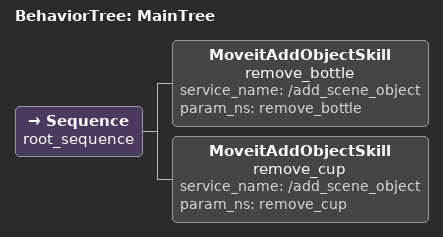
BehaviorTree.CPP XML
<root BTCPP_format="4" >
    <!-- If you want to include subtrees -->

    <!-- Main tree -->
     <BehaviorTree ID="MainTree"> <!--DO NOT CHANGE -->
        <Sequence name="root_sequence">

           <!-- If you use subtrees -->
            <MoveitAddObjectSkill name="remove_bottle" service_name= "/add_scene_object" param_ns="remove_bottle"/>
            <MoveitAddObjectSkill name="remove_cup" service_name= "/add_scene_object" param_ns="remove_cup"/>

        </Sequence>
     </BehaviorTree>
 </root>
